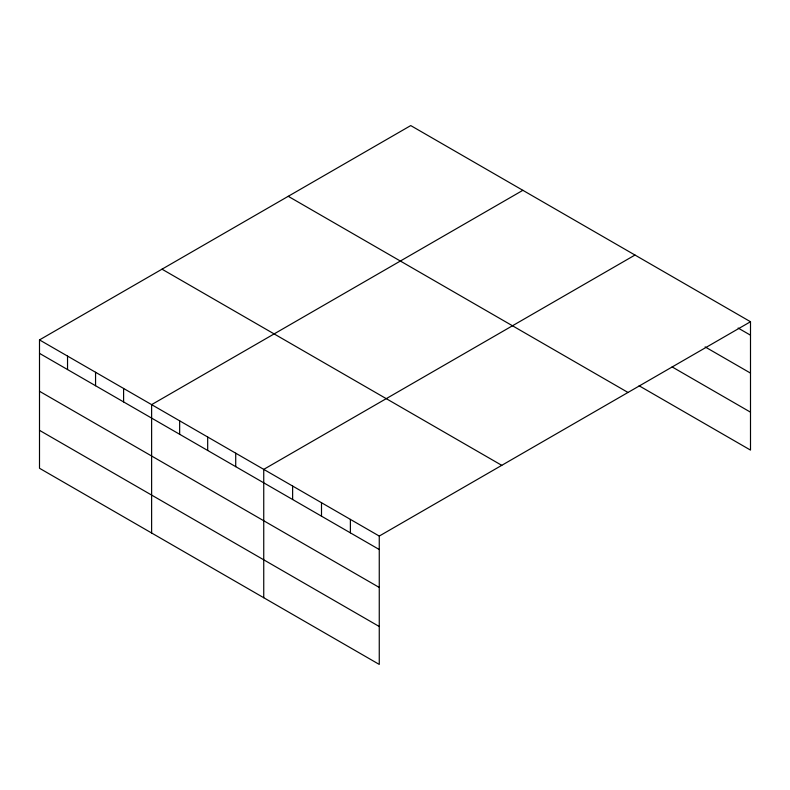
<?xml version="1.0" encoding="UTF-8"?>
<svg xmlns="http://www.w3.org/2000/svg" width="790" height="790" viewBox="0 0 790 790"><rect width="100%" height="100%" fill="white"/><g stroke="black" fill="none" stroke-linecap="round" stroke-linejoin="round"><path stroke-width="1.19" d="M639.11 385.777L750.5 450.093L750.5 321.737L410.741 125.58L39.5 339.907L39.5 468.263L379.259 664.42L379.259 536.064L39.5 339.907M522.862 190.311L151.621 404.638L151.621 532.993M634.982 255.042L263.741 469.379L263.741 597.734M379.259 536.064L750.5 321.737M738.127 328.048L750.5 335.187M705.115 346.909L750.5 373.107M672.112 366.916L750.5 412.173M288.231 196.305L627.991 392.462M162.009 269.183L501.769 465.34M39.5 353.367L379.259 549.524M39.5 391.277L379.259 587.444M39.5 430.343L379.259 626.51M350.385 519.395L350.385 532.845M321.5 502.716L321.5 516.176M292.626 486.048L292.626 499.507M235.716 453.193L235.716 466.643M207.681 437.008L207.681 450.458M179.656 420.823L179.656 434.283M123.596 388.453L123.596 401.913M95.56 372.278L95.56 385.727M67.535 356.093L67.535 369.542"/></g></svg>
